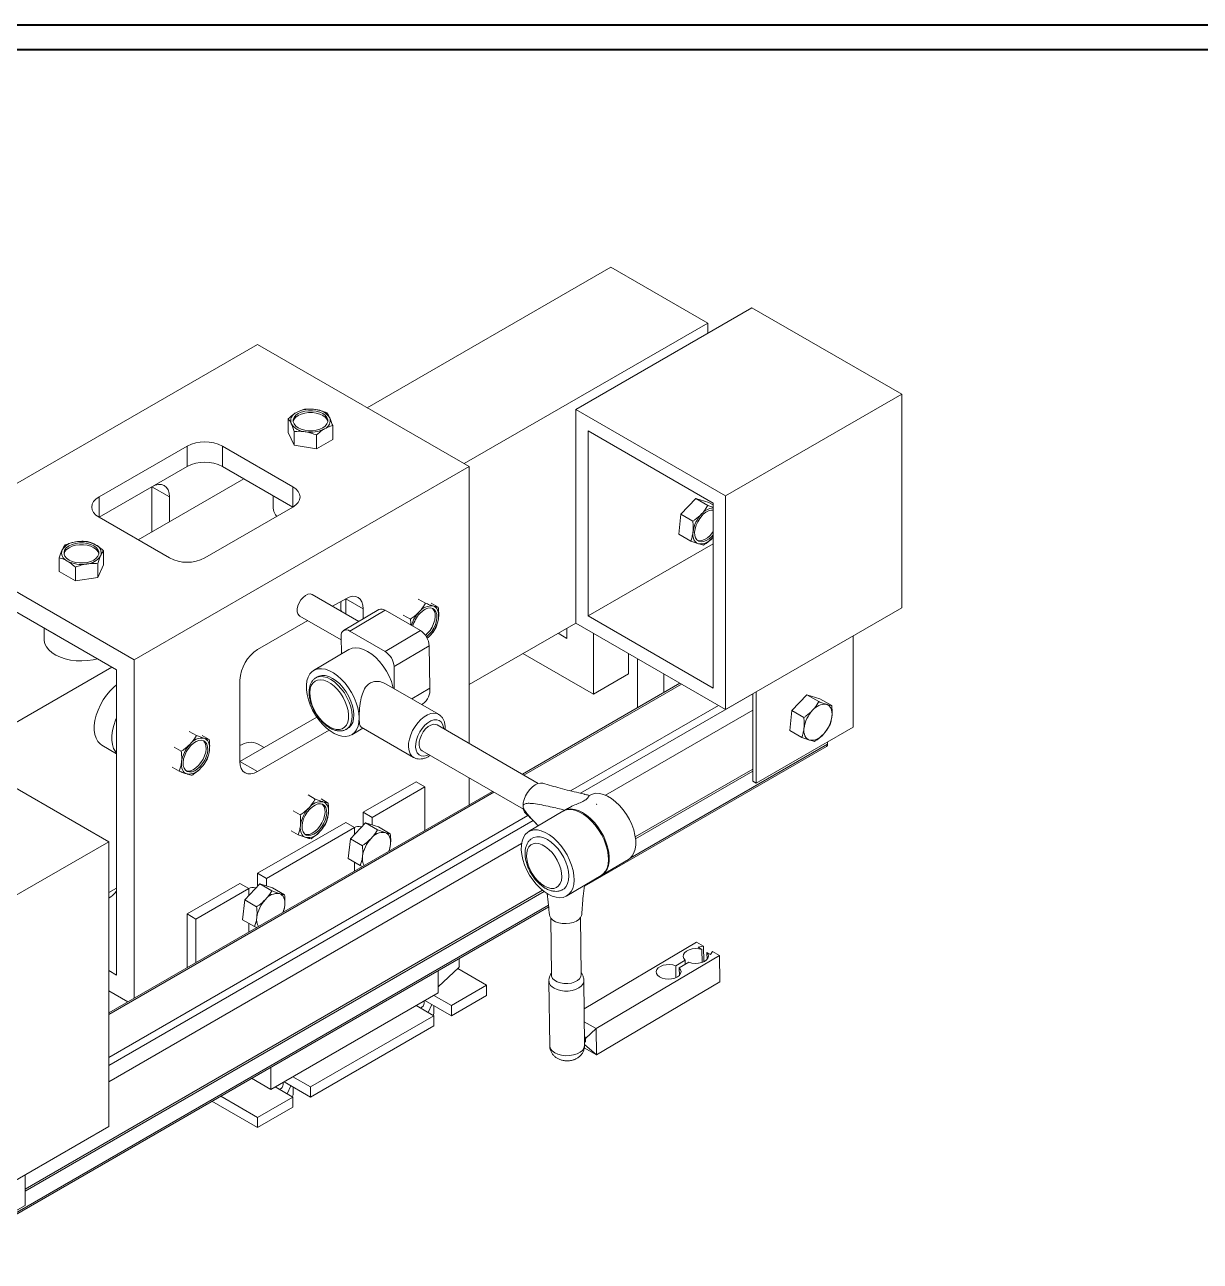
# Model space of a CAD drawing. Header units: millimetres. Extents: x 0 to 119, y 0 to 84.
# Drawn here: x 23.62 to 70.79, y 34.49 to 84.12 of the extents above; entities that cross this region are included whole.
import ezdxf

# ---------------------------------------------------------------- set-up
doc = ezdxf.new("R2010")
doc.units = ezdxf.units.MM

msp = doc.modelspace()

# ---------------------------------------------------------------- linework, layer by layer
at = {"color": 7, "linetype": 'Continuous', "lineweight": 40}
for p, q in [((0.008, 84.121), (118.908, 84.121)), ((2.508, 83.121), (117.908, 83.121))]:
    msp.add_line(p, q, dxfattribs=at)
at = {"color": 7, "linetype": 'Continuous', "lineweight": 15}
for p, q in [((47.144, 74.394), (37.365, 68.749)), ((51.033, 72.149), (47.144, 74.394)), ((52.8, 72.762), (45.729, 68.679)), ((58.811, 69.292), (52.8, 72.762)), ((41.254, 66.504), (51.033, 72.149)), ((51.033, 72.149), (51.033, 71.741)), ((32.963, 71.291), (19.528, 63.535)), ((41.448, 66.392), (32.963, 71.291)), ((51.74, 65.21), (58.811, 69.292)), ((58.811, 69.292), (58.811, 60.718)), ((45.729, 68.679), (45.729, 60.106)), ((45.729, 68.679), (51.74, 65.21)), ((34.192, 67.755), (34.192, 68.309)), ((35.977, 67.479), (35.977, 68.033)), ((34.192, 67.755), (34.431, 67.24)), ((34.431, 67.24), (34.431, 67.794)), ((35.323, 67.102), (35.323, 67.656)), ((51.245, 64.924), (46.224, 67.822)), ((46.224, 67.822), (46.224, 60.392)), ((30.135, 67.209), (26.599, 65.168)), ((30.135, 66.392), (30.135, 67.209)), ((34.377, 65.576), (31.549, 67.209)), ((31.549, 66.392), (31.549, 67.209)), ((34.431, 67.24), (35.323, 67.102)), ((35.323, 67.102), (35.977, 67.479)), ((26.599, 64.351), (30.135, 66.392)), ((28.013, 58.636), (41.448, 66.392)), ((31.549, 66.392), (34.377, 64.759)), ((41.448, 66.392), (41.448, 55.277)), ((26.599, 64.351), (28.72, 65.575)), ((32.415, 65.892), (28.173, 63.443)), ((29.427, 65.167), (28.72, 65.575)), ((28.72, 65.575), (28.72, 63.759)), ((29.427, 65.167), (29.427, 64.167)), ((33.584, 65.217), (33.584, 64.759)), ((50.553, 65.108), (49.949, 64.471)), ((50.553, 65.108), (51.033, 64.831)), ((51.071, 64.947), (50.553, 65.108)), ((51.74, 65.21), (51.74, 56.636)), ((30.842, 62.718), (34.377, 64.759)), ((34.043, 64.952), (34.005, 64.974)), ((51.071, 64.947), (51.245, 64.847)), ((51.245, 57.493), (51.245, 64.924)), ((26.599, 64.351), (29.427, 62.718)), ((49.949, 64.471), (49.863, 63.674)), ((49.949, 64.471), (50.429, 64.194)), ((19.528, 63.535), (28.013, 58.636)), ((49.863, 63.674), (50.343, 63.397)), ((51.213, 63.525), (51.245, 63.561)), ((51.213, 63.525), (51.245, 63.56)), ((51.245, 63.29), (46.224, 60.392)), ((25, 62.172), (25, 62.726)), ((26.784, 62.448), (26.784, 63.002)), ((27.306, 58.228), (20.235, 62.31)), ((25, 62.172), (25.653, 61.795)), ((25.653, 61.795), (25.653, 62.349)), ((26.545, 61.933), (26.545, 62.487)), ((26.545, 61.933), (26.784, 62.448)), ((25.653, 61.795), (26.545, 61.933)), ((37.03, 60.172), (35.157, 61.253)), ((36.498, 61.085), (35.973, 60.782)), ((36.498, 61.085), (37.206, 60.677)), ((36.498, 61.085), (36.498, 60.479)), ((39.413, 61.066), (39.698, 60.901)), ((37.83, 60.646), (36.415, 59.807)), ((38.08, 60.621), (36.666, 59.783)), ((37.206, 60.276), (37.206, 60.677)), ((39.494, 59.805), (38.08, 60.621)), ((39.931, 60.905), (40.216, 60.74)), ((51.74, 56.636), (58.811, 60.718)), ((34.973, 60.205), (32.963, 59.044)), ((34.657, 60.387), (36.319, 59.428)), ((38.809, 60.429), (39.094, 60.264)), ((41.448, 57.634), (45.729, 60.106)), ((45.729, 60.106), (51.74, 56.636)), ((46.224, 60.392), (51.245, 57.493)), ((24.392, 59.91), (24.392, 59.452)), ((24.851, 59.646), (24.812, 59.668)), ((36.317, 59.581), (36.325, 58.864)), ((38.08, 58.966), (36.666, 59.783)), ((38.08, 58.966), (39.494, 59.805)), ((39.766, 59.497), (39.879, 59.595)), ((45.376, 59.493), (45.022, 59.697)), ((45.376, 59.902), (45.376, 59.493)), ((46.437, 57.247), (46.437, 59.698)), ((56.866, 59.596), (56.866, 55.921)), ((38.438, 58.357), (39.852, 59.195)), ((39.873, 57.493), (39.852, 59.195)), ((28.013, 58.636), (28.013, 45.048)), ((36.627, 59.043), (35.213, 58.204)), ((43.607, 58.881), (46.437, 57.247)), ((47.851, 58.064), (47.851, 58.881)), ((48.204, 58.677), (48.204, 56.704)), ((20.981, 54.801), (27.112, 58.34)), ((27.306, 45.98), (27.306, 58.228)), ((38.438, 58.357), (38.449, 57.47)), ((32.256, 57.819), (32.256, 54.553)), ((35.366, 57.946), (35.295, 57.904)), ((40.226, 56.444), (38.124, 57.658)), ((49.914, 57.69), (43.59, 54.04)), ((46.437, 57.247), (47.851, 58.064)), ((49.265, 57.316), (49.265, 58.065)), ((52.836, 53.758), (52.836, 57.269)), ((52.977, 57.35), (52.977, 53.676)), ((55.008, 57.229), (54.404, 56.592)), ((55.008, 57.229), (55.487, 56.952)), ((55.526, 57.068), (55.008, 57.229)), ((39.552, 56.833), (39.597, 56.86)), ((52.836, 56.615), (46.92, 53.201)), ((54.404, 56.592), (54.318, 55.795)), ((54.404, 56.592), (54.884, 56.315)), ((55.526, 57.068), (56.005, 56.791)), ((35.337, 56.332), (32.256, 54.553)), ((18.859, 56.026), (26.991, 51.331)), ((30.22, 55.759), (30.506, 55.594)), ((30.738, 55.598), (31.024, 55.433)), ((32.963, 54.145), (35.834, 55.803)), ((36.519, 55.84), (36.59, 55.882)), ((36.743, 55.624), (37.189, 55.888)), ((37.123, 55.926), (39.226, 54.712)), ((44.229, 53.671), (40.167, 56.016)), ((56.866, 55.921), (52.977, 53.676)), ((54.318, 55.795), (54.798, 55.518)), ((26.715, 55.204), (27.306, 54.863)), ((29.617, 55.122), (29.902, 54.958)), ((33.225, 55.113), (32.988, 55.25)), ((46.08, 49.545), (55.8, 55.156)), ((55.841, 55.247), (55.841, 55.329)), ((39.567, 54.977), (43.629, 52.632)), ((29.531, 54.325), (29.816, 54.16)), ((32.256, 54.553), (32.963, 54.145)), ((52.836, 54.247), (48.121, 51.525)), ((52.836, 54.166), (48.131, 51.45)), ((37.206, 52.511), (39.327, 53.736)), ((39.68, 53.532), (39.327, 53.736)), ((41.448, 53.891), (41.448, 52.803)), ((52.977, 53.676), (52.836, 53.758)), ((42.39, 53.347), (26.991, 44.457)), ((34.993, 53.207), (35.279, 53.042)), ((37.559, 52.307), (39.68, 53.532)), ((39.68, 51.783), (39.68, 53.532)), ((46.314, 53.202), (46.278, 53.181)), ((35.511, 53.046), (35.797, 52.881)), ((45.36, 52.636), (45.254, 52.573)), ((46.562, 52.83), (46.577, 52.839)), ((34.39, 52.57), (34.675, 52.406)), ((37.206, 52.511), (37.559, 52.307)), ((37.206, 51.993), (37.206, 52.511)), ((37.559, 52.001), (37.559, 52.307)), ((45.218, 52.552), (43.84, 51.735)), ((32.963, 50.062), (36.498, 52.103)), ((33.316, 49.858), (36.852, 51.899)), ((34.304, 51.773), (34.589, 51.608)), ((36.498, 52.103), (36.852, 51.899)), ((37.291, 52.084), (36.688, 51.447)), ((36.852, 51.899), (36.852, 51.621)), ((37.126, 51.91), (37.102, 51.924)), ((37.291, 52.084), (37.771, 51.807)), ((37.809, 51.923), (37.291, 52.084)), ((37.809, 51.923), (38.289, 51.646)), ((26.991, 51.331), (21.334, 48.066)), ((26.991, 51.331), (26.991, 39.9)), ((43.558, 51.259), (26.991, 41.696)), ((36.688, 51.447), (36.602, 50.65)), ((36.688, 51.447), (37.168, 51.17)), ((36.602, 50.65), (37.082, 50.373)), ((36.852, 50.506), (36.852, 50.15)), ((37.082, 50.373), (37.177, 50.338)), ((46.784, 49.993), (47.845, 50.622)), ((30.135, 48.429), (32.256, 49.654)), ((32.256, 49.654), (32.609, 49.45)), ((33.049, 49.635), (32.445, 48.998)), ((32.963, 50.062), (33.316, 49.858)), ((32.963, 49.544), (32.963, 50.062)), ((33.049, 49.635), (33.529, 49.358)), ((33.567, 49.474), (33.049, 49.635)), ((33.316, 49.552), (33.316, 49.858)), ((45.37, 49.154), (46.749, 49.972)), ((44.402, 49.379), (23.632, 37.389)), ((44.462, 49.332), (23.632, 37.307)), ((26.991, 49.288), (27.306, 49.47)), ((30.488, 48.225), (32.609, 49.45)), ((32.609, 49.45), (32.609, 49.171)), ((32.884, 49.461), (32.859, 49.475)), ((33.567, 49.474), (34.046, 49.197)), ((20.444, 34.746), (44.645, 48.716)), ((32.445, 48.998), (32.359, 48.201)), ((32.445, 48.998), (32.925, 48.721)), ((30.135, 48.429), (30.135, 46.272)), ((30.488, 48.225), (30.135, 48.429)), ((30.488, 46.476), (30.488, 48.225)), ((32.359, 48.201), (32.839, 47.924)), ((44.725, 48.267), (44.752, 45.981)), ((45.952, 45.995), (45.925, 48.282)), ((32.609, 48.056), (32.609, 47.701)), ((32.839, 47.924), (32.935, 47.889)), ((50.576, 47.297), (46.068, 44.623)), ((50.576, 47.297), (50.859, 47.134)), ((51.496, 46.766), (46.546, 43.831)), ((50.859, 47.134), (50.647, 47.091)), ((50.647, 47.091), (50.797, 47.004)), ((50.803, 46.484), (50.797, 47.004)), ((50.867, 46.51), (50.859, 47.134)), ((50.996, 46.89), (51.142, 46.805)), ((50.996, 46.89), (50.999, 46.604)), ((51.142, 46.805), (51.213, 46.93)), ((51.213, 46.93), (51.496, 46.766)), ((51.496, 46.766), (51.508, 45.712)), ((27.306, 45.98), (26.991, 46.162)), ((40.211, 45.507), (41.045, 46.285)), ((42.155, 45.571), (40.996, 46.24)), ((41.059, 46.326), (41.059, 46.646)), ((50.124, 46.574), (49.746, 46.35)), ((49.752, 45.875), (49.746, 46.35)), ((49.885, 46.263), (50.268, 46.49)), ((49.889, 45.964), (49.885, 46.263)), ((50.126, 46.406), (50.124, 46.574)), ((40.211, 46.157), (40.211, 45.265)), ((44.655, 45.736), (44.686, 43.142)), ((46.086, 43.158), (46.055, 45.753)), ((51.508, 45.712), (46.559, 42.777)), ((26.991, 45.345), (27.76, 44.901)), ((33.493, 41.387), (40.211, 45.265)), ((40.741, 44.754), (42.155, 45.571)), ((42.155, 45.163), (42.155, 45.571)), ((39.327, 44.754), (40.034, 44.346)), ((39.65, 44.856), (39.65, 44.941)), ((40.741, 44.346), (39.68, 44.959)), ((39.953, 44.801), (39.803, 44.479)), ((40.741, 44.754), (40.034, 45.163)), ((40.042, 44.75), (40.042, 44.44)), ((40.741, 44.346), (42.155, 45.163)), ((40.741, 44.346), (40.741, 44.754)), ((35.084, 41.489), (40.034, 44.346)), ((40.042, 44.44), (40.014, 44.358)), ((40.034, 43.938), (40.034, 44.346)), ((35.084, 41.081), (40.034, 43.938)), ((46.546, 43.831), (46.075, 44.103)), ((46.546, 43.831), (46.124, 43.431)), ((46.559, 42.777), (46.546, 43.831)), ((46.559, 42.777), (46.086, 43.185)), ((46.074, 43.057), (46.559, 42.777)), ((33.493, 42.279), (33.493, 41.387)), ((32.721, 41.833), (33.493, 41.387)), ((35.084, 41.081), (34.024, 41.693)), ((35.084, 41.489), (34.377, 41.897)), ((33.67, 41.489), (34.377, 41.081)), ((33.993, 41.591), (33.993, 41.675)), ((34.296, 41.536), (34.146, 41.214)), ((34.386, 41.484), (34.386, 41.175)), ((35.084, 41.081), (35.084, 41.489)), ((31.13, 40.914), (32.963, 39.856)), ((32.963, 40.264), (31.483, 41.118)), ((32.963, 40.264), (34.377, 41.081)), ((34.386, 41.175), (34.357, 41.092)), ((34.377, 40.672), (34.377, 41.081)), ((32.963, 39.856), (34.377, 40.672)), ((32.963, 39.856), (32.963, 40.264)), ((26.991, 39.9), (21.334, 36.634)), ((23.632, 37.961), (23.632, 36.735)), ((23.632, 36.735), (19.743, 34.49))]:
    msp.add_line(p, q, dxfattribs=at)
at = {"color": 8, "linetype": 'Continuous', "lineweight": 15}
for p, q in [((34.377, 64.759), (34.377, 65.576)), ((26.599, 64.351), (26.599, 65.168)), ((43.649, 54.006), (49.972, 57.657)), ((39.873, 57.493), (39.151, 57.065)), ((45.917, 53.274), (52.836, 57.269)), ((45.522, 53.373), (51.457, 56.799)), ((47.912, 50.67), (55.841, 55.247)), ((26.991, 44.39), (42.449, 53.313)), ((26.991, 42.675), (43.809, 52.384)), ((26.991, 42.349), (44.021, 52.18)), ((20.486, 34.837), (44.639, 48.78))]:
    msp.add_line(p, q, dxfattribs=at)
at = {"color": 7, "linetype": 'Continuous', "lineweight": 15, "flags": 128}
for points in [[(34.387, 68.191), (34.389, 68.198), (34.424, 68.286), (34.492, 68.368), (34.589, 68.438), (34.712, 68.495), (34.853, 68.534), (35.006, 68.554), (35.163, 68.554), (35.315, 68.534), (35.457, 68.495), (35.579, 68.438), (35.677, 68.368), (35.745, 68.286), (35.78, 68.198), (35.781, 68.191)], [(35.579, 67.943), (35.457, 67.887), (35.315, 67.848), (35.163, 67.828), (35.006, 67.828), (34.853, 67.848), (34.712, 67.887), (34.589, 67.943), (34.492, 68.014), (34.424, 68.096), (34.389, 68.184), (34.389, 68.274), (34.424, 68.363), (34.492, 68.444), (34.589, 68.515), (34.712, 68.571), (34.853, 68.611), (35.006, 68.631), (35.163, 68.631), (35.315, 68.611), (35.457, 68.571), (35.579, 68.515), (35.677, 68.444), (35.745, 68.363), (35.78, 68.274), (35.78, 68.184), (35.745, 68.096), (35.677, 68.014), (35.579, 67.943)], [(28.72, 65.575), (28.858, 65.639), (28.991, 65.669), (29.113, 65.665), (29.22, 65.625), (29.308, 65.552), (29.374, 65.448), (29.414, 65.319), (29.427, 65.167)], [(34.377, 64.759), (34.502, 64.847), (34.594, 64.947), (34.651, 65.055), (34.67, 65.168), (34.651, 65.28), (34.594, 65.389), (34.502, 65.488), (34.377, 65.576)], [(26.599, 65.168), (26.475, 65.08), (26.382, 64.98), (26.325, 64.872), (26.306, 64.759), (26.325, 64.647), (26.382, 64.538), (26.475, 64.439), (26.599, 64.351)], [(33.616, 64.581), (33.586, 64.713), (33.584, 64.759)], [(33.73, 64.386), (33.68, 64.454), (33.616, 64.581)], [(51.245, 63.652), (51.186, 63.585), (51.08, 63.488), (50.969, 63.418), (50.86, 63.376), (50.758, 63.366), (50.667, 63.388), (50.593, 63.441), (50.54, 63.522), (50.509, 63.627), (50.503, 63.752), (50.522, 63.889), (50.564, 64.031), (50.629, 64.173), (50.711, 64.306), (50.808, 64.424), (50.808, 64.424)], [(50.437, 63.767), (50.432, 63.678), (50.436, 63.596), (50.451, 63.52), (50.475, 63.453), (50.507, 63.395), (50.548, 63.348), (50.597, 63.312), (50.653, 63.288)], [(51.245, 63.782), (51.217, 63.741), (51.12, 63.624), (51.014, 63.527), (50.903, 63.456), (50.794, 63.414), (50.691, 63.404), (50.616, 63.42)], [(25.195, 62.884), (25.196, 62.891), (25.231, 62.979), (25.299, 63.061), (25.397, 63.132), (25.519, 63.188), (25.661, 63.227), (25.813, 63.248), (25.97, 63.248), (26.123, 63.227), (26.264, 63.188), (26.387, 63.132)], [(26.387, 63.208), (26.485, 63.138), (26.553, 63.056), (26.587, 62.968), (26.587, 62.877), (26.553, 62.789), (26.485, 62.708), (26.387, 62.637), (26.264, 62.58), (26.123, 62.541), (25.97, 62.521), (25.813, 62.521), (25.661, 62.541), (25.519, 62.58), (25.397, 62.637), (25.299, 62.708), (25.231, 62.789), (25.196, 62.877), (25.196, 62.968), (25.231, 63.056), (25.299, 63.138), (25.397, 63.208), (25.519, 63.265), (25.661, 63.304), (25.813, 63.324), (25.97, 63.324), (26.123, 63.304), (26.264, 63.265), (26.387, 63.208)], [(35.157, 61.253), (35.149, 61.258), (35.07, 61.276), (34.979, 61.261), (34.883, 61.213), (34.789, 61.136), (34.704, 61.036), (34.633, 60.919), (34.583, 60.795), (34.557, 60.673), (34.557, 60.562), (34.583, 60.47), (34.633, 60.404), (34.657, 60.387)], [(37.206, 60.677), (37.192, 60.828), (37.152, 60.958), (37.086, 61.062), (36.998, 61.135), (36.891, 61.174), (36.769, 61.179), (36.636, 61.149), (36.498, 61.085)], [(39.474, 60.494), (39.58, 60.59), (39.691, 60.661), (39.8, 60.703), (39.903, 60.713), (39.993, 60.691), (40.067, 60.638), (40.12, 60.557), (40.151, 60.451), (40.157, 60.327), (40.138, 60.19), (40.096, 60.047), (40.032, 59.906), (39.949, 59.773), (39.852, 59.655), (39.745, 59.558), (39.739, 59.553)], [(39.978, 60.697), (40, 60.676), (40.054, 60.595), (40.085, 60.49), (40.091, 60.365), (40.072, 60.228), (40.029, 60.086), (39.965, 59.944), (39.883, 59.811), (39.785, 59.694), (39.699, 59.613)], [(40.224, 60.312), (40.228, 60.4), (40.224, 60.483), (40.209, 60.558), (40.186, 60.626), (40.153, 60.684), (40.112, 60.731), (40.063, 60.767), (40.008, 60.791)], [(39.771, 59.496), (39.809, 59.528), (39.879, 59.595)], [(24.424, 59.275), (24.394, 59.406), (24.392, 59.452)], [(26.539, 58.671), (26.366, 58.631), (26.143, 58.599), (25.915, 58.586), (25.685, 58.595), (25.461, 58.623), (25.247, 58.671), (25.048, 58.737), (24.868, 58.819), (24.713, 58.917), (24.585, 59.027), (24.488, 59.147), (24.424, 59.275)], [(38.409, 57.493), (38.396, 57.546), (38.331, 57.759), (38.242, 57.972), (38.132, 58.18), (38.004, 58.377), (37.861, 58.559), (37.706, 58.72), (37.544, 58.858), (37.378, 58.969), (37.212, 59.05), (37.051, 59.099), (36.898, 59.115), (36.757, 59.097), (36.632, 59.046), (36.627, 59.043)], [(37.039, 56.302), (37.024, 56.495), (36.985, 56.697), (36.922, 56.905), (36.837, 57.113), (36.732, 57.316), (36.609, 57.51), (36.472, 57.69), (36.323, 57.852), (36.166, 57.992), (36.004, 58.106), (35.842, 58.193), (35.683, 58.249), (35.531, 58.275), (35.389, 58.268), (35.261, 58.23), (35.15, 58.16), (35.059, 58.062), (34.989, 57.937), (34.942, 57.787), (34.919, 57.618), (34.922, 57.432), (34.949, 57.233), (35, 57.027), (35.074, 56.819), (35.169, 56.613), (35.283, 56.413), (35.414, 56.226), (35.557, 56.055), (35.711, 55.904), (35.871, 55.776), (36.033, 55.675), (36.194, 55.603), (36.35, 55.562), (36.497, 55.553), (36.633, 55.576), (36.752, 55.63), (36.854, 55.714), (36.935, 55.826), (36.994, 55.963), (37.028, 56.123), (37.039, 56.302)], [(26.715, 55.204), (26.64, 55.256), (26.548, 55.358), (26.478, 55.486), (26.43, 55.638), (26.407, 55.81), (26.408, 55.998), (26.435, 56.198), (26.485, 56.406), (26.559, 56.615), (26.653, 56.822), (26.767, 57.022), (26.897, 57.209), (27.041, 57.38), (27.194, 57.53), (27.306, 57.622)], [(35.847, 55.938), (35.986, 55.872), (36.12, 55.837), (36.245, 55.834), (36.356, 55.863), (36.451, 55.923), (36.527, 56.012), (36.58, 56.128), (36.609, 56.266), (36.613, 56.422), (36.593, 56.591), (36.548, 56.768), (36.48, 56.947), (36.391, 57.122), (36.285, 57.288), (36.164, 57.439), (36.033, 57.571), (35.896, 57.678), (35.756, 57.759), (35.619, 57.81), (35.49, 57.829), (35.371, 57.816), (35.267, 57.771), (35.182, 57.696), (35.117, 57.594), (35.076, 57.467), (35.059, 57.319), (35.067, 57.155), (35.1, 56.982), (35.157, 56.803), (35.235, 56.625), (35.333, 56.454), (35.447, 56.295), (35.573, 56.153), (35.708, 56.033), (35.847, 55.938)], [(36.59, 55.882), (36.635, 55.913), (36.719, 56.003), (36.779, 56.121), (36.816, 56.263), (36.827, 56.424), (36.812, 56.601), (36.771, 56.787), (36.707, 56.976), (36.621, 57.164), (36.515, 57.345), (36.392, 57.512), (36.257, 57.661), (36.114, 57.787), (35.966, 57.887), (35.819, 57.957), (35.677, 57.996), (35.544, 58.002), (35.424, 57.974), (35.366, 57.946)], [(56.013, 56.363), (56.018, 56.451), (56.013, 56.534), (55.999, 56.609), (55.975, 56.677), (55.942, 56.734), (55.901, 56.782), (55.852, 56.818), (55.797, 56.842)], [(27.306, 54.888), (27.255, 54.949), (27.185, 55.078), (27.137, 55.229), (27.114, 55.402), (27.116, 55.59), (27.142, 55.79), (27.192, 55.998), (27.266, 56.207), (27.306, 56.301)], [(40.167, 56.016), (40.112, 56.038), (40.018, 56.042), (39.914, 56.011), (39.808, 55.948), (39.705, 55.856), (39.613, 55.742), (39.536, 55.613), (39.481, 55.476), (39.449, 55.341), (39.444, 55.215), (39.465, 55.107), (39.512, 55.023), (39.567, 54.977)], [(54.891, 55.888), (54.886, 55.799), (54.891, 55.717), (54.906, 55.641), (54.929, 55.574), (54.962, 55.516), (55.003, 55.469), (55.052, 55.433), (55.107, 55.408)], [(30.281, 55.187), (30.388, 55.284), (30.499, 55.355), (30.608, 55.396), (30.71, 55.406), (30.801, 55.384), (30.874, 55.331), (30.928, 55.25), (30.958, 55.145), (30.965, 55.021), (30.946, 54.884), (30.903, 54.741), (30.839, 54.599), (30.756, 54.466), (30.659, 54.349), (30.553, 54.252), (30.442, 54.181), (30.333, 54.139), (30.231, 54.129), (30.14, 54.151), (30.066, 54.204), (30.013, 54.285), (29.982, 54.391), (29.976, 54.515), (29.995, 54.652), (30.037, 54.795), (30.102, 54.936), (30.184, 55.069), (30.281, 55.187)], [(30.786, 55.39), (30.808, 55.37), (30.862, 55.288), (30.892, 55.183), (30.898, 55.059), (30.88, 54.922), (30.837, 54.779), (30.773, 54.638), (30.69, 54.505), (30.593, 54.387), (30.487, 54.29), (30.376, 54.219), (30.267, 54.178), (30.164, 54.168), (30.089, 54.183)], [(31.031, 55.006), (31.036, 55.094), (31.031, 55.176), (31.017, 55.252), (30.993, 55.319), (30.961, 55.377), (30.919, 55.424), (30.871, 55.46), (30.815, 55.485)], [(29.91, 54.53), (29.905, 54.442), (29.909, 54.359), (29.924, 54.284), (29.948, 54.217), (29.98, 54.159), (30.021, 54.111), (30.07, 54.075), (30.126, 54.051)], [(32.256, 54.553), (32.269, 54.402), (32.31, 54.272), (32.375, 54.168), (32.463, 54.095), (32.57, 54.056), (32.692, 54.051), (32.825, 54.081), (32.963, 54.145)], [(44.409, 53.675), (44.318, 53.686), (44.213, 53.666), (44.103, 53.615), (43.993, 53.535), (43.889, 53.431), (43.796, 53.308), (43.718, 53.171), (43.661, 53.029), (43.626, 52.887), (43.615, 52.753)], [(46.314, 53.202), (46.405, 53.244), (46.539, 53.272), (46.687, 53.267), (46.843, 53.23), (47.006, 53.161), (47.17, 53.062), (47.332, 52.936), (47.488, 52.785), (47.634, 52.613), (47.767, 52.424), (47.883, 52.224), (47.981, 52.015), (48.056, 51.805), (48.108, 51.596), (48.136, 51.396), (48.138, 51.207), (48.115, 51.036), (48.067, 50.886), (47.995, 50.76), (47.902, 50.662), (47.845, 50.622)], [(35.432, 51.797), (35.326, 51.7), (35.215, 51.629), (35.106, 51.587), (35.004, 51.577), (34.913, 51.599), (34.839, 51.652), (34.786, 51.733), (34.755, 51.839), (34.749, 51.963), (34.768, 52.1), (34.81, 52.243), (34.875, 52.384), (34.957, 52.517), (35.054, 52.635), (35.161, 52.732), (35.272, 52.803), (35.381, 52.844), (35.483, 52.854), (35.574, 52.832), (35.647, 52.779), (35.701, 52.698), (35.731, 52.593), (35.738, 52.468), (35.719, 52.331), (35.676, 52.189), (35.612, 52.047), (35.529, 51.914), (35.432, 51.797)], [(35.559, 52.838), (35.581, 52.817), (35.635, 52.736), (35.665, 52.631), (35.671, 52.507), (35.653, 52.37), (35.61, 52.227), (35.546, 52.086), (35.463, 51.953), (35.366, 51.835)], [(35.804, 52.454), (35.809, 52.542), (35.804, 52.624), (35.79, 52.7), (35.766, 52.767), (35.734, 52.825), (35.692, 52.872), (35.644, 52.908), (35.588, 52.933)], [(46.749, 49.972), (46.836, 50.038), (46.922, 50.143), (46.987, 50.275), (47.028, 50.429), (47.044, 50.604), (47.036, 50.793), (47.002, 50.994), (46.945, 51.201), (46.866, 51.409), (46.766, 51.614), (46.647, 51.811), (46.513, 51.995), (46.367, 52.161), (46.211, 52.307), (46.05, 52.428), (45.888, 52.522), (45.728, 52.586), (45.574, 52.619), (45.429, 52.621), (45.297, 52.59), (45.218, 52.552)], [(45.236, 52.562), (45.273, 52.584), (45.397, 52.63), (45.535, 52.645), (45.685, 52.628), (45.843, 52.579), (46.004, 52.499)], [(46.004, 52.499), (46.166, 52.392), (46.325, 52.258), (46.477, 52.101), (46.617, 51.926), (46.744, 51.735), (46.854, 51.534), (46.944, 51.326), (47.012, 51.118), (47.057, 50.914), (47.078, 50.718), (47.074, 50.535), (47.045, 50.37), (46.993, 50.227), (46.917, 50.108), (46.82, 50.017), (46.766, 49.983)], [(34.683, 51.978), (34.678, 51.89), (34.682, 51.807), (34.697, 51.732), (34.721, 51.664), (34.753, 51.607), (34.794, 51.559), (34.843, 51.523), (34.899, 51.499)], [(35.366, 51.835), (35.26, 51.738), (35.149, 51.667), (35.04, 51.625), (34.937, 51.615), (34.862, 51.631)], [(38.297, 51.218), (38.302, 51.306), (38.297, 51.389), (38.282, 51.465), (38.259, 51.532), (38.226, 51.59), (38.185, 51.637), (38.136, 51.673), (38.081, 51.697)], [(44.619, 49.228), (44.781, 49.149), (44.939, 49.1), (45.088, 49.083), (45.227, 49.097), (45.351, 49.144), (45.457, 49.22), (45.544, 49.326), (45.608, 49.457), (45.649, 49.612), (45.665, 49.786), (45.657, 49.976), (45.624, 50.176), (45.567, 50.383), (45.487, 50.592), (45.387, 50.797), (45.268, 50.993), (45.134, 51.177), (44.988, 51.344), (44.832, 51.489), (44.672, 51.61), (44.509, 51.704), (44.349, 51.768), (44.195, 51.802), (44.05, 51.803), (43.919, 51.772), (43.803, 51.711), (43.707, 51.62), (43.631, 51.501), (43.578, 51.357), (43.549, 51.192), (43.545, 51.01), (43.566, 50.814), (43.611, 50.61), (43.68, 50.401), (43.77, 50.194), (43.88, 49.993), (44.006, 49.802), (44.147, 49.626), (44.299, 49.47), (44.457, 49.336), (44.619, 49.228)], [(44.473, 49.55), (44.607, 49.487), (44.735, 49.456), (44.854, 49.458), (44.958, 49.492), (45.045, 49.558), (45.111, 49.652), (45.153, 49.773), (45.17, 49.914), (45.162, 50.072), (45.128, 50.24), (45.071, 50.413), (44.991, 50.583), (44.893, 50.746), (44.779, 50.894), (44.653, 51.024), (44.521, 51.129), (44.387, 51.207), (44.255, 51.254), (44.131, 51.268), (44.019, 51.25), (43.923, 51.2), (43.846, 51.12), (43.792, 51.012), (43.762, 50.88), (43.758, 50.73), (43.778, 50.566), (43.824, 50.395), (43.893, 50.223), (43.982, 50.055), (44.089, 49.899), (44.21, 49.76), (44.339, 49.642), (44.473, 49.55)], [(45.209, 49.408), (45.262, 49.444), (45.345, 49.534), (45.406, 49.651), (45.442, 49.793), (45.453, 49.955), (45.438, 50.131), (45.398, 50.317), (45.334, 50.507), (45.247, 50.695), (45.141, 50.875), (45.019, 51.042), (44.884, 51.191), (44.741, 51.318), (44.593, 51.418), (44.446, 51.488), (44.304, 51.526), (44.17, 51.532), (44.05, 51.505), (43.98, 51.469)], [(34.054, 48.769), (34.059, 48.857), (34.054, 48.94), (34.04, 49.015), (34.016, 49.083), (33.983, 49.14), (33.942, 49.188), (33.894, 49.224), (33.838, 49.248)], [(44.674, 48.398), (44.687, 48.339), (44.734, 48.255), (44.813, 48.181), (44.92, 48.119), (45.048, 48.074), (45.192, 48.047), (45.342, 48.041), (45.491, 48.055), (45.632, 48.088), (45.755, 48.14), (45.856, 48.207), (45.927, 48.285), (45.966, 48.371), (45.973, 48.414)], [(50.797, 47.004), (50.671, 47.032), (50.536, 47.04), (50.402, 47.026), (50.279, 46.992), (50.175, 46.941), (50.097, 46.876), (50.051, 46.801), (50.04, 46.722), (50.065, 46.644), (50.124, 46.574)], [(50.268, 46.49), (50.39, 46.457), (50.523, 46.443), (50.658, 46.451), (50.785, 46.479), (50.896, 46.525), (50.982, 46.587), (51.038, 46.659), (51.059, 46.738), (51.045, 46.816), (50.996, 46.89)], [(49.746, 46.35), (49.629, 46.385), (49.499, 46.4), (49.366, 46.395), (49.239, 46.37), (49.128, 46.326), (49.041, 46.267), (48.982, 46.197), (48.958, 46.12), (48.969, 46.042), (49.014, 45.97), (49.091, 45.907), (49.194, 45.858), (49.315, 45.827), (49.447, 45.816), (49.579, 45.826), (49.702, 45.855), (49.809, 45.903), (49.89, 45.965), (49.941, 46.038), (49.957, 46.115), (49.938, 46.192), (49.885, 46.263)], [(45.952, 45.995), (45.938, 45.916), (45.887, 45.833), (45.802, 45.759), (45.689, 45.7), (45.555, 45.659), (45.409, 45.639), (45.258, 45.641), (45.114, 45.664), (44.984, 45.708), (44.878, 45.769), (44.802, 45.844), (44.76, 45.928), (44.752, 45.981)]]:
    msp.add_lwpolyline(points, dxfattribs=at)
at = {"color": 8, "linetype": 'Continuous', "lineweight": 15, "flags": 128}
for points in [[(35.303, 57.909), (35.353, 57.932), (35.473, 57.96), (35.606, 57.954), (35.749, 57.916), (35.896, 57.845), (36.043, 57.745), (36.187, 57.619), (36.322, 57.47), (36.444, 57.303), (36.55, 57.122), (36.636, 56.935), (36.701, 56.745), (36.741, 56.559), (36.756, 56.382), (36.745, 56.221), (36.709, 56.079), (36.648, 55.961), (36.565, 55.871), (36.52, 55.84)], [(39.228, 54.711), (39.155, 54.766), (39.086, 54.86), (39.041, 54.98), (39.02, 55.121), (39.024, 55.279), (39.054, 55.447), (39.108, 55.62), (39.185, 55.792), (39.281, 55.956), (39.393, 56.107), (39.517, 56.238), (39.649, 56.346), (39.783, 56.425), (39.916, 56.474), (40.041, 56.491), (40.155, 56.475), (40.219, 56.448)], [(40.432, 55.863), (40.424, 55.933), (40.39, 56.048), (40.331, 56.138), (40.25, 56.198), (40.152, 56.225), (40.04, 56.218), (39.92, 56.178), (39.798, 56.105), (39.679, 56.004), (39.569, 55.879), (39.472, 55.737), (39.395, 55.583), (39.339, 55.425), (39.308, 55.27), (39.303, 55.126), (39.324, 55), (39.371, 54.896), (39.441, 54.821), (39.531, 54.777), (39.637, 54.767), (39.753, 54.791), (39.832, 54.824)], [(46.055, 45.753), (46.051, 45.704), (46.016, 45.615), (45.948, 45.532), (45.85, 45.459), (45.727, 45.401), (45.586, 45.36), (45.433, 45.338), (45.277, 45.337), (45.124, 45.356), (44.983, 45.395), (44.86, 45.451)], [(44.686, 43.142), (44.689, 43.107), (44.722, 43.015), (44.791, 42.93), (44.891, 42.856), (45.018, 42.799), (45.164, 42.76), (45.322, 42.742), (45.484, 42.745), (45.64, 42.77), (45.783, 42.816), (45.905, 42.879), (45.999, 42.956), (46.06, 43.044), (46.085, 43.138), (46.086, 43.158)]]:
    msp.add_lwpolyline(points, dxfattribs=at)
at = {"color": 7, "linetype": 'Continuous', "lineweight": 15}
for centre, radius, start, end in [((34.643, 68.227), 0.352, 110.7421, 199.461), ((35.083, 67.465), 1.228, 80.2289, 117.3572), ((35.248, 67.946), 0.73, 33.4389, 86.5665), ((34.921, 68.512), 0.73, 213.4389, 266.5665), ((35.525, 68.232), 0.352, 290.7421, 19.461), ((35.086, 68.993), 1.228, 260.2289, 297.3572), ((30.842, 65.844), 1.537, 62.6097, 117.3903), ((30.842, 65.027), 1.537, 62.6097, 117.3903), ((51.33, 64.024), 0.716, 96.8637, 140.0556), ((51.246, 64.096), 0.547, 90.0973, 143.1315), ((51.717, 63.592), 1.292, 136.3861, 172.2473), ((25.451, 62.925), 0.352, 160.539, 249.2579), ((25.729, 62.64), 0.73, 93.4335, 146.5611), ((25.893, 62.158), 1.228, 62.6428, 99.7711), ((26.239, 62.805), 0.359, 12.8012, 65.6124), ((26.333, 62.92), 0.352, 340.539, 69.2579), ((50.73, 63.885), 0.602, 262.6058, 323.3675), ((25.891, 63.687), 1.228, 242.6428, 279.7711), ((26.055, 63.205), 0.73, 273.4335, 326.5611), ((30.135, 64.083), 1.537, 242.6097, 297.3903), ((37.651, 60.796), 1.347, 172.1791, 189.1878), ((37.935, 60.433), 0.238, 52.4613, 116.3032), ((40.418, 59.638), 1.335, 136.713, 163.7809), ((39.93, 60.194), 0.602, 82.6058, 143.3675), ((40.323, 59.694), 1.166, 136.7253, 165.8444), ((38.943, 60.487), 1.292, 316.3861, 352.2473), ((36.528, 59.618), 0.214, 50.1194, 189.8822), ((39.076, 59.149), 0.778, 3.414, 57.4936), ((33.791, 57.75), 1.537, 122.6055, 177.3945), ((37.662, 58.31), 0.778, 3.414, 57.4936), ((39.188, 57.415), 0.689, 306.4055, 6.4875), ((56.172, 55.713), 1.292, 136.3861, 172.2473), ((55.719, 56.245), 0.602, 82.6058, 143.3675), ((54.733, 56.538), 1.292, 316.3861, 352.2473), ((55.185, 56.006), 0.602, 262.6058, 323.3675), ((31.19, 54.356), 1.292, 136.3861, 172.2473), ((30.738, 54.887), 0.602, 82.6058, 143.3675), ((32.677, 54.592), 0.728, 64.6835, 125.3418), ((55.743, 55.237), 0.0986, 305.0133, 6.2988), ((29.751, 55.18), 1.292, 316.3861, 352.2473), ((30.203, 54.648), 0.602, 262.6058, 323.3675), ((35.963, 51.803), 1.292, 136.3861, 172.2473), ((35.511, 52.335), 0.602, 82.6058, 143.3675), ((43.975, 52.72), 0.358, 184.1285, 223.3963), ((47.311, 51.586), 1.452, 120.6864, 121.0499), ((47.303, 51.6), 1.436, 120.3382, 120.6863), ((34.524, 52.628), 1.292, 316.3861, 352.2473), ((34.976, 52.096), 0.602, 262.6058, 323.3675), ((36.998, 51.704), 0.244, 64.6279, 126.6826), ((38.003, 51.1), 0.602, 82.6058, 143.3675), ((38.455, 50.568), 1.292, 136.3861, 172.2473), ((37.191, 51.347), 1.113, 338.8247, 353.3597), ((37.713, 50.652), 0.545, 170.4532, 210.4538), ((26.518, 49.876), 0.939, 300.2551, 327.0588), ((32.755, 49.254), 0.244, 64.6279, 126.6826), ((33.761, 48.651), 0.602, 82.6058, 143.3675), ((34.213, 48.119), 1.292, 136.3861, 172.2473), ((32.948, 48.898), 1.113, 338.8247, 353.3597), ((33.47, 48.203), 0.545, 170.4532, 210.4538), ((41.007, 46.322), 0.053, 314.6077, 4.8019), ((39.393, 44.886), 0.259, 295.3212, 353.3712), ((45.736, 43.353), 0.395, 11.2973, 29.0798), ((33.736, 41.621), 0.259, 295.3212, 353.3712)]:
    msp.add_arc(centre, radius, start, end, dxfattribs=at)
at = {"color": 8, "linetype": 'Continuous', "lineweight": 15}
msp.add_arc((45, 45.768), 0.347, 185.3296, 246.1585, dxfattribs=at)
at = {"color": 7, "linetype": 'Continuous', "lineweight": 15}
for points, knots in [([(34.519, 68.556), (34.489, 68.538), (34.378, 68.471), (34.271, 68.377), (34.192, 68.309)], [0, 0, 0, 0, 0.268631, 1, 1, 1, 1]), ([(34.845, 68.686), (34.818, 68.679), (34.711, 68.652), (34.601, 68.597), (34.519, 68.556)], [0, 0, 0, 0, 0.257548, 1, 1, 1, 1]), ([(35.291, 68.675), (35.281, 68.677), (35.201, 68.689), (35.05, 68.699), (34.914, 68.69), (34.845, 68.686)], [0, 0, 0, 0, 0.070086, 0.530782, 1, 1, 1, 1]), ([(35.737, 68.548), (35.665, 68.575), (35.519, 68.631), (35.368, 68.66), (35.291, 68.675)], [0, 0, 0, 0, 0.495458, 1, 1, 1, 1]), ([(35.857, 68.349), (35.854, 68.355), (35.833, 68.4), (35.792, 68.475), (35.756, 68.523), (35.737, 68.548)], [0, 0, 0, 0, 0.070086, 0.530782, 1, 1, 1, 1]), ([(34.192, 68.309), (34.211, 68.283), (34.251, 68.232), (34.291, 68.151), (34.312, 68.11)], [0, 0, 0, 0, 0.495458, 1, 1, 1, 1]), ([(34.312, 68.11), (34.314, 68.104), (34.336, 68.057), (34.376, 67.957), (34.413, 67.848), (34.431, 67.794)], [0, 0, 0, 0, 0.070086, 0.530782, 1, 1, 1, 1]), ([(35.65, 67.903), (35.732, 67.944), (35.843, 67.999), (35.949, 68.026), (35.977, 68.033)], [0, 0, 0, 0, 0.742452, 1, 1, 1, 1]), ([(35.977, 68.033), (35.957, 68.091), (35.918, 68.208), (35.877, 68.302), (35.857, 68.349)], [0, 0, 0, 0, 0.495458, 1, 1, 1, 1]), ([(34.431, 67.794), (34.504, 67.799), (34.65, 67.809), (34.801, 67.792), (34.877, 67.783)], [0, 0, 0, 0, 0.495458, 1, 1, 1, 1]), ([(34.877, 67.783), (34.888, 67.781), (34.968, 67.769), (35.119, 67.732), (35.255, 67.681), (35.323, 67.656)], [0, 0, 0, 0, 0.070086, 0.530782, 1, 1, 1, 1]), ([(35.323, 67.656), (35.402, 67.724), (35.51, 67.818), (35.62, 67.885), (35.65, 67.903)], [0, 0, 0, 0, 0.731369, 1, 1, 1, 1]), ([(51.033, 64.831), (50.98, 64.743), (50.907, 64.622), (50.808, 64.513), (50.781, 64.484)], [0, 0, 0, 0, 0.731369, 1, 1, 1, 1]), ([(51.245, 64.754), (51.226, 64.76), (51.162, 64.782), (51.086, 64.81), (51.033, 64.831)], [0, 0, 0, 0, 0.2918784, 1, 1, 1, 1]), ([(50.781, 64.484), (50.7, 64.407), (50.59, 64.303), (50.462, 64.217), (50.429, 64.194)], [0, 0, 0, 0, 0.742452, 1, 1, 1, 1]), ([(50.429, 64.194), (50.436, 64.122), (50.451, 63.974), (50.441, 63.836), (50.437, 63.767)], [0, 0, 0, 0, 0.495458, 1, 1, 1, 1]), ([(50.437, 63.767), (50.436, 63.757), (50.427, 63.686), (50.402, 63.557), (50.363, 63.451), (50.343, 63.397)], [0, 0, 0, 0, 0.070086, 0.530782, 1, 1, 1, 1]), ([(25.119, 63.042), (25.116, 63.036), (25.095, 62.989), (25.054, 62.889), (25.018, 62.781), (25, 62.726)], [0, 0, 0, 0, 0.070086, 0.530782, 1, 1, 1, 1]), ([(25.239, 63.241), (25.219, 63.216), (25.18, 63.164), (25.14, 63.083), (25.119, 63.042)], [0, 0, 0, 0, 0.495458, 1, 1, 1, 1]), ([(25.685, 63.369), (25.674, 63.367), (25.594, 63.354), (25.443, 63.318), (25.307, 63.267), (25.239, 63.241)], [0, 0, 0, 0, 0.070086, 0.530782, 1, 1, 1, 1]), ([(26.131, 63.379), (26.058, 63.384), (25.912, 63.395), (25.761, 63.377), (25.685, 63.369)], [0, 0, 0, 0, 0.495458, 1, 1, 1, 1]), ([(26.458, 63.249), (26.375, 63.29), (26.265, 63.345), (26.158, 63.372), (26.131, 63.379)], [0, 0, 0, 0, 0.742452, 1, 1, 1, 1]), ([(26.784, 63.002), (26.705, 63.071), (26.598, 63.164), (26.487, 63.231), (26.458, 63.249)], [0, 0, 0, 0, 0.731369, 1, 1, 1, 1]), ([(50.343, 63.397), (50.399, 63.376), (50.513, 63.333), (50.606, 63.303), (50.653, 63.288)], [0, 0, 0, 0, 0.495458, 1, 1, 1, 1]), ([(50.653, 63.288), (50.659, 63.286), (50.705, 63.272), (50.781, 63.251), (50.834, 63.241), (50.861, 63.236)], [0, 0, 0, 0, 0.070086, 0.530782, 1, 1, 1, 1]), ([(50.861, 63.236), (50.894, 63.259), (51.022, 63.345), (51.132, 63.449), (51.213, 63.525)], [0, 0, 0, 0, 0.257548, 1, 1, 1, 1]), ([(25, 62.726), (25.027, 62.719), (25.133, 62.692), (25.244, 62.637), (25.326, 62.596)], [0, 0, 0, 0, 0.257548, 1, 1, 1, 1]), ([(25.326, 62.596), (25.356, 62.578), (25.466, 62.511), (25.574, 62.417), (25.653, 62.349)], [0, 0, 0, 0, 0.268631, 1, 1, 1, 1]), ([(26.545, 62.487), (26.564, 62.545), (26.604, 62.663), (26.644, 62.756), (26.665, 62.803)], [0, 0, 0, 0, 0.495458, 1, 1, 1, 1]), ([(26.665, 62.803), (26.667, 62.809), (26.689, 62.855), (26.729, 62.929), (26.766, 62.978), (26.784, 63.002)], [0, 0, 0, 0, 0.070086, 0.530782, 1, 1, 1, 1]), ([(25.653, 62.349), (25.725, 62.377), (25.871, 62.432), (26.023, 62.462), (26.099, 62.476)], [0, 0, 0, 0, 0.495458, 1, 1, 1, 1]), ([(26.099, 62.476), (26.109, 62.478), (26.19, 62.49), (26.341, 62.501), (26.476, 62.492), (26.545, 62.487)], [0, 0, 0, 0, 0.070086, 0.530782, 1, 1, 1, 1]), ([(39.447, 60.553), (39.365, 60.477), (39.255, 60.373), (39.127, 60.287), (39.094, 60.264)], [0, 0, 0, 0, 0.742452, 1, 1, 1, 1]), ([(39.698, 60.901), (39.645, 60.813), (39.573, 60.692), (39.473, 60.583), (39.447, 60.553)], [0, 0, 0, 0, 0.731369, 1, 1, 1, 1]), ([(40.008, 60.791), (40.001, 60.793), (39.954, 60.808), (39.856, 60.842), (39.751, 60.881), (39.698, 60.901)], [0, 0, 0, 0, 0.070086, 0.530782, 1, 1, 1, 1]), ([(40.216, 60.74), (40.188, 60.745), (40.132, 60.755), (40.049, 60.779), (40.008, 60.791)], [0, 0, 0, 0, 0.495458, 1, 1, 1, 1]), ([(40.224, 60.312), (40.225, 60.322), (40.232, 60.394), (40.235, 60.535), (40.222, 60.671), (40.216, 60.74)], [0, 0, 0, 0, 0.070086, 0.530782, 1, 1, 1, 1]), ([(39.094, 60.264), (39.103, 60.191), (39.113, 60.11), (39.11, 60.034), (39.109, 60.027)], [0, 0, 0, 0, 0.908878, 1, 1, 1, 1]), ([(40.13, 59.943), (40.151, 59.999), (40.194, 60.114), (40.214, 60.246), (40.224, 60.312)], [0, 0, 0, 0, 0.495458, 1, 1, 1, 1]), ([(39.879, 59.595), (39.905, 59.625), (40.005, 59.734), (40.077, 59.855), (40.13, 59.943)], [0, 0, 0, 0, 0.268631, 1, 1, 1, 1]), ([(35.307, 57.906), (35.286, 57.896), (35.231, 57.866), (35.159, 57.788), (35.093, 57.68), (35.049, 57.551), (35.028, 57.404), (35.029, 57.241), (35.054, 57.069), (35.102, 56.891), (35.17, 56.713), (35.257, 56.539), (35.361, 56.374), (35.479, 56.221), (35.608, 56.086), (35.739, 55.974), (35.827, 55.919), (35.868, 55.894)], [0, 0, 0, 0, 0.037271, 0.102639, 0.168276, 0.235552, 0.304701, 0.375042, 0.445762, 0.516375, 0.586821, 0.657148, 0.72744, 0.797788, 0.86827, 0.938993, 1, 1, 1, 1]), ([(38.12, 57.649), (38.053, 57.685), (37.909, 57.762), (37.665, 57.772), (37.446, 57.694), (37.275, 57.526), (37.157, 57.27), (37.095, 56.996), (37.062, 56.758), (37.041, 56.532), (37.04, 56.388), (37.039, 56.302)], [0, 0, 0, 0, 0.110192, 0.239303, 0.345014, 0.450814, 0.584999, 0.72183, 0.798799, 0.878628, 1, 1, 1, 1]), ([(55.236, 56.604), (55.155, 56.528), (55.045, 56.424), (54.917, 56.338), (54.884, 56.315)], [0, 0, 0, 0, 0.742452, 1, 1, 1, 1]), ([(55.487, 56.952), (55.435, 56.864), (55.362, 56.743), (55.263, 56.634), (55.236, 56.604)], [0, 0, 0, 0, 0.731369, 1, 1, 1, 1]), ([(55.797, 56.842), (55.791, 56.844), (55.744, 56.859), (55.645, 56.893), (55.54, 56.932), (55.487, 56.952)], [0, 0, 0, 0, 0.070086, 0.530782, 1, 1, 1, 1]), ([(56.005, 56.791), (55.977, 56.796), (55.921, 56.806), (55.839, 56.83), (55.797, 56.842)], [0, 0, 0, 0, 0.495458, 1, 1, 1, 1]), ([(56.013, 56.363), (56.014, 56.373), (56.021, 56.445), (56.025, 56.586), (56.012, 56.722), (56.005, 56.791)], [0, 0, 0, 0, 0.0700858, 0.5307822, 1, 1, 1, 1]), ([(37.039, 56.302), (37.042, 56.227), (37.049, 56.078), (37.077, 55.961), (37.114, 55.943), (37.129, 55.936)], [0, 0, 0, 0, 0.378407, 0.755523, 1, 1, 1, 1]), ([(40.488, 55.831), (40.49, 55.883), (40.493, 55.989), (40.465, 56.131), (40.415, 56.255), (40.341, 56.356), (40.273, 56.421), (40.225, 56.443), (40.215, 56.447)], [0, 0, 0, 0, 0.200624, 0.411593, 0.594086, 0.768316, 0.956206, 1, 1, 1, 1]), ([(54.884, 56.315), (54.891, 56.242), (54.905, 56.095), (54.896, 55.957), (54.891, 55.888)], [0, 0, 0, 0, 0.495458, 1, 1, 1, 1]), ([(55.919, 55.994), (55.941, 56.05), (55.983, 56.165), (56.003, 56.297), (56.013, 56.363)], [0, 0, 0, 0, 0.495458, 1, 1, 1, 1]), ([(30.506, 55.594), (30.453, 55.506), (30.38, 55.386), (30.281, 55.276), (30.254, 55.247)], [0, 0, 0, 0, 0.731369, 1, 1, 1, 1]), ([(30.815, 55.485), (30.809, 55.487), (30.762, 55.501), (30.663, 55.535), (30.559, 55.574), (30.506, 55.594)], [0, 0, 0, 0, 0.070086, 0.530782, 1, 1, 1, 1]), ([(35.868, 55.894), (35.893, 55.88), (35.967, 55.84), (36.089, 55.794), (36.23, 55.769), (36.364, 55.778), (36.461, 55.804), (36.507, 55.836), (36.518, 55.843)], [0, 0, 0, 0, 0.110368, 0.3197, 0.528963, 0.734874, 0.934441, 1, 1, 1, 1]), ([(54.891, 55.888), (54.89, 55.878), (54.882, 55.807), (54.857, 55.678), (54.818, 55.572), (54.798, 55.518)], [0, 0, 0, 0, 0.070086, 0.530782, 1, 1, 1, 1]), ([(55.316, 55.357), (55.349, 55.38), (55.477, 55.466), (55.587, 55.57), (55.668, 55.646)], [0, 0, 0, 0, 0.257548, 1, 1, 1, 1]), ([(55.668, 55.646), (55.695, 55.676), (55.794, 55.785), (55.867, 55.906), (55.919, 55.994)], [0, 0, 0, 0, 0.268631, 1, 1, 1, 1]), ([(30.254, 55.247), (30.173, 55.17), (30.063, 55.067), (29.935, 54.98), (29.902, 54.958)], [0, 0, 0, 0, 0.742452, 1, 1, 1, 1]), ([(31.024, 55.433), (30.996, 55.438), (30.939, 55.448), (30.857, 55.472), (30.815, 55.485)], [0, 0, 0, 0, 0.495458, 1, 1, 1, 1]), ([(31.031, 55.006), (31.032, 55.015), (31.039, 55.087), (31.043, 55.228), (31.03, 55.365), (31.024, 55.433)], [0, 0, 0, 0, 0.070086, 0.530782, 1, 1, 1, 1]), ([(54.798, 55.518), (54.854, 55.497), (54.967, 55.454), (55.06, 55.424), (55.107, 55.408)], [0, 0, 0, 0, 0.495458, 1, 1, 1, 1]), ([(55.107, 55.408), (55.113, 55.407), (55.159, 55.392), (55.236, 55.372), (55.289, 55.362), (55.316, 55.357)], [0, 0, 0, 0, 0.0700858, 0.5307822, 1, 1, 1, 1]), ([(29.902, 54.958), (29.909, 54.885), (29.924, 54.738), (29.914, 54.6), (29.91, 54.53)], [0, 0, 0, 0, 0.495458, 1, 1, 1, 1]), ([(30.686, 54.289), (30.713, 54.318), (30.812, 54.427), (30.885, 54.548), (30.938, 54.636)], [0, 0, 0, 0, 0.268631, 1, 1, 1, 1]), ([(30.938, 54.636), (30.959, 54.693), (31.001, 54.807), (31.021, 54.939), (31.031, 55.006)], [0, 0, 0, 0, 0.495458, 1, 1, 1, 1]), ([(39.229, 54.711), (39.231, 54.71), (39.265, 54.684), (39.347, 54.66), (39.468, 54.643), (39.595, 54.656), (39.718, 54.695), (39.816, 54.744), (39.87, 54.78), (39.888, 54.792)], [0, 0, 0, 0, 0.010366, 0.191965, 0.371273, 0.554361, 0.74599, 0.918127, 1, 1, 1, 1]), ([(29.91, 54.53), (29.909, 54.52), (29.9, 54.449), (29.875, 54.321), (29.836, 54.214), (29.816, 54.16)], [0, 0, 0, 0, 0.070086, 0.530782, 1, 1, 1, 1]), ([(29.816, 54.16), (29.872, 54.139), (29.986, 54.096), (30.079, 54.066), (30.126, 54.051)], [0, 0, 0, 0, 0.495458, 1, 1, 1, 1]), ([(30.334, 54), (30.367, 54.022), (30.495, 54.109), (30.605, 54.212), (30.686, 54.289)], [0, 0, 0, 0, 0.257548, 1, 1, 1, 1]), ([(30.126, 54.051), (30.132, 54.049), (30.178, 54.035), (30.254, 54.014), (30.307, 54.004), (30.334, 54)], [0, 0, 0, 0, 0.070086, 0.530782, 1, 1, 1, 1]), ([(46.084, 53.234), (46.006, 53.253), (45.684, 53.329), (45.127, 53.469), (44.641, 53.609), (44.409, 53.675)], [0, 0, 0, 0, 0.1426, 0.590902, 1, 1, 1, 1]), ([(46.28, 53.178), (46.274, 53.174), (46.26, 53.163), (46.225, 53.101), (46.154, 53.026), (46.061, 52.966), (45.928, 52.903), (45.74, 52.826), (45.536, 52.736), (45.413, 52.664), (45.361, 52.634)], [0, 0, 0, 0, 0.142332, 0.337347, 0.447894, 0.519659, 0.591318, 0.729474, 0.886183, 1, 1, 1, 1]), ([(46.287, 53.185), (46.229, 53.199), (46.161, 53.216), (46.093, 53.231), (46.084, 53.233)], [0, 0, 0, 0, 0.855853, 1, 1, 1, 1]), ([(35.027, 52.695), (34.999, 52.666), (34.894, 52.56), (34.768, 52.471), (34.675, 52.406)], [0, 0, 0, 0, 0.268631, 1, 1, 1, 1]), ([(35.279, 53.042), (35.261, 53.011), (35.192, 52.89), (35.098, 52.778), (35.027, 52.695)], [0, 0, 0, 0, 0.257548, 1, 1, 1, 1]), ([(35.588, 52.933), (35.582, 52.935), (35.535, 52.949), (35.436, 52.983), (35.332, 53.022), (35.279, 53.042)], [0, 0, 0, 0, 0.070086, 0.530782, 1, 1, 1, 1]), ([(35.797, 52.881), (35.769, 52.886), (35.712, 52.896), (35.63, 52.92), (35.588, 52.933)], [0, 0, 0, 0, 0.495458, 1, 1, 1, 1]), ([(35.804, 52.454), (35.805, 52.463), (35.812, 52.535), (35.816, 52.676), (35.803, 52.813), (35.797, 52.881)], [0, 0, 0, 0, 0.070086, 0.530782, 1, 1, 1, 1]), ([(43.615, 52.753), (43.615, 52.754), (43.615, 52.767), (43.62, 52.795), (43.649, 52.834), (43.73, 52.867), (43.862, 52.875), (44.084, 52.853), (44.365, 52.809), (44.788, 52.719), (45.1, 52.645), (45.297, 52.598)], [0, 0, 0, 0, 0.000888, 0.018472, 0.043282, 0.091484, 0.18859, 0.286182, 0.4781, 0.670103, 1, 1, 1, 1]), ([(44.235, 51.969), (44.219, 51.984), (44.138, 52.062), (43.993, 52.212), (43.82, 52.4), (43.702, 52.55), (43.644, 52.651), (43.619, 52.708), (43.616, 52.741), (43.615, 52.753)], [0, 0, 0, 0, 0.0655387, 0.345237, 0.6259899, 0.8250615, 0.8912319, 0.9579817, 1, 1, 1, 1]), ([(34.675, 52.406), (34.682, 52.333), (34.697, 52.186), (34.687, 52.047), (34.683, 51.978)], [0, 0, 0, 0, 0.495458, 1, 1, 1, 1]), ([(35.711, 52.084), (35.732, 52.141), (35.774, 52.255), (35.794, 52.387), (35.804, 52.454)], [0, 0, 0, 0, 0.495458, 1, 1, 1, 1]), ([(43.715, 52.474), (43.8, 52.394), (43.944, 52.257), (44.089, 52.113), (44.149, 52.053)], [0, 0, 0, 0, 0.582326, 1, 1, 1, 1]), ([(34.683, 51.978), (34.681, 51.968), (34.673, 51.897), (34.648, 51.769), (34.609, 51.662), (34.589, 51.608)], [0, 0, 0, 0, 0.070086, 0.530782, 1, 1, 1, 1]), ([(35.107, 51.448), (35.2, 51.513), (35.326, 51.602), (35.431, 51.708), (35.459, 51.737)], [0, 0, 0, 0, 0.731369, 1, 1, 1, 1]), ([(35.459, 51.737), (35.53, 51.82), (35.624, 51.932), (35.693, 52.053), (35.711, 52.084)], [0, 0, 0, 0, 0.742452, 1, 1, 1, 1]), ([(37.771, 51.807), (37.718, 51.719), (37.646, 51.598), (37.547, 51.489), (37.52, 51.46)], [0, 0, 0, 0, 0.731369, 1, 1, 1, 1]), ([(38.081, 51.697), (38.074, 51.699), (38.028, 51.714), (37.929, 51.748), (37.824, 51.787), (37.771, 51.807)], [0, 0, 0, 0, 0.070086, 0.530782, 1, 1, 1, 1]), ([(38.289, 51.646), (38.261, 51.651), (38.205, 51.661), (38.122, 51.685), (38.081, 51.697)], [0, 0, 0, 0, 0.495458, 1, 1, 1, 1]), ([(38.297, 51.218), (38.298, 51.228), (38.305, 51.3), (38.308, 51.441), (38.296, 51.577), (38.289, 51.646)], [0, 0, 0, 0, 0.070086, 0.530782, 1, 1, 1, 1]), ([(34.589, 51.608), (34.645, 51.587), (34.759, 51.544), (34.852, 51.514), (34.899, 51.499)], [0, 0, 0, 0, 0.495458, 1, 1, 1, 1]), ([(34.899, 51.499), (34.905, 51.497), (34.951, 51.483), (35.027, 51.462), (35.08, 51.452), (35.107, 51.448)], [0, 0, 0, 0, 0.070086, 0.530782, 1, 1, 1, 1]), ([(37.52, 51.46), (37.438, 51.383), (37.328, 51.279), (37.2, 51.193), (37.168, 51.17)], [0, 0, 0, 0, 0.742452, 1, 1, 1, 1]), ([(37.168, 51.17), (37.175, 51.098), (37.189, 50.95), (37.18, 50.812), (37.175, 50.743)], [0, 0, 0, 0, 0.495458, 1, 1, 1, 1]), ([(38.236, 50.949), (38.245, 50.974), (38.274, 51.056), (38.287, 51.151), (38.297, 51.218)], [0, 0, 0, 0, 0.2936535, 1, 1, 1, 1]), ([(43.977, 51.464), (43.947, 51.443), (43.882, 51.398), (43.806, 51.299), (43.746, 51.178), (43.708, 51.039), (43.694, 50.883), (43.703, 50.714), (43.737, 50.537), (43.793, 50.357), (43.87, 50.18), (43.965, 50.009), (44.077, 49.85), (44.202, 49.705), (44.335, 49.581), (44.441, 49.504), (44.501, 49.468), (44.514, 49.46)], [0, 0, 0, 0, 0.055266, 0.119533, 0.184928, 0.252961, 0.323924, 0.396876, 0.470465, 0.543852, 0.616952, 0.689889, 0.762867, 0.836058, 0.909685, 0.979912, 1, 1, 1, 1]), ([(37.175, 50.743), (37.174, 50.733), (37.166, 50.662), (37.14, 50.533), (37.101, 50.427), (37.082, 50.373)], [0, 0, 0, 0, 0.070086, 0.530782, 1, 1, 1, 1]), ([(33.529, 49.358), (33.476, 49.27), (33.403, 49.149), (33.304, 49.04), (33.277, 49.01)], [0, 0, 0, 0, 0.731369, 1, 1, 1, 1]), ([(33.838, 49.248), (33.832, 49.25), (33.785, 49.265), (33.686, 49.298), (33.581, 49.338), (33.529, 49.358)], [0, 0, 0, 0, 0.070086, 0.530782, 1, 1, 1, 1]), ([(34.046, 49.197), (34.019, 49.202), (33.962, 49.212), (33.88, 49.236), (33.838, 49.248)], [0, 0, 0, 0, 0.495458, 1, 1, 1, 1]), ([(34.054, 48.769), (34.055, 48.779), (34.062, 48.85), (34.066, 48.992), (34.053, 49.128), (34.046, 49.197)], [0, 0, 0, 0, 0.070086, 0.530782, 1, 1, 1, 1]), ([(44.514, 49.46), (44.541, 49.446), (44.618, 49.404), (44.743, 49.359), (44.885, 49.334), (45.015, 49.339), (45.124, 49.363), (45.182, 49.396), (45.204, 49.409)], [0, 0, 0, 0, 0.115475, 0.332088, 0.525511, 0.710743, 0.889776, 1, 1, 1, 1]), ([(44.581, 49.254), (44.581, 49.253), (44.604, 49.101), (44.637, 48.814), (44.662, 48.528), (44.674, 48.398)], [0, 0, 0, 0, 0.0012373, 0.5464747, 1, 1, 1, 1]), ([(45.973, 48.414), (45.989, 48.655), (46.015, 49.04), (46.065, 49.431), (46.084, 49.578)], [0, 0, 0, 0, 0.624653, 1, 1, 1, 1]), ([(33.277, 49.01), (33.196, 48.934), (33.086, 48.83), (32.958, 48.744), (32.925, 48.721)], [0, 0, 0, 0, 0.742452, 1, 1, 1, 1]), ([(32.925, 48.721), (32.932, 48.648), (32.946, 48.501), (32.937, 48.363), (32.932, 48.293)], [0, 0, 0, 0, 0.495458, 1, 1, 1, 1]), ([(33.994, 48.5), (34.002, 48.524), (34.032, 48.607), (34.045, 48.702), (34.054, 48.769)], [0, 0, 0, 0, 0.2936535, 1, 1, 1, 1]), ([(32.932, 48.293), (32.931, 48.284), (32.923, 48.213), (32.898, 48.084), (32.859, 47.978), (32.839, 47.924)], [0, 0, 0, 0, 0.070086, 0.530782, 1, 1, 1, 1]), ([(44.751, 46.056), (44.743, 46.045), (44.71, 46), (44.677, 45.907), (44.653, 45.809), (44.658, 45.751), (44.659, 45.736)], [0, 0, 0, 0, 0.11885, 0.493377, 0.867522, 1, 1, 1, 1]), ([(46.051, 45.752), (46.052, 45.768), (46.056, 45.828), (46.028, 45.927), (45.992, 46.019), (45.959, 46.061), (45.951, 46.071)], [0, 0, 0, 0, 0.141589, 0.527236, 0.894127, 1, 1, 1, 1]), ([(46.124, 43.431), (46.126, 43.415), (46.132, 43.37), (46.121, 43.308), (46.093, 43.283), (46.079, 43.271)], [0, 0, 0, 0, 0.222834, 0.614701, 1, 1, 1, 1]), ([(44.69, 43.142), (44.689, 43.126), (44.686, 43.067), (44.712, 42.967), (44.764, 42.852), (44.838, 42.753), (44.929, 42.671), (45.036, 42.607), (45.159, 42.56), (45.297, 42.533), (45.446, 42.531), (45.593, 42.555), (45.729, 42.605), (45.845, 42.675), (45.942, 42.764), (46.017, 42.869), (46.065, 42.987), (46.088, 43.087), (46.083, 43.144), (46.082, 43.159)], [0, 0, 0, 0, 0.0229125, 0.0862933, 0.1465916, 0.2052413, 0.2636863, 0.3235207, 0.3863665, 0.4531688, 0.5234442, 0.5973172, 0.66552, 0.7308941, 0.7937731, 0.8554352, 0.9166691, 0.9778404, 1, 1, 1, 1])]:
    msp.add_open_spline(points, degree=3, knots=knots, dxfattribs=at)

doc.saveas('drawing.dxf')
